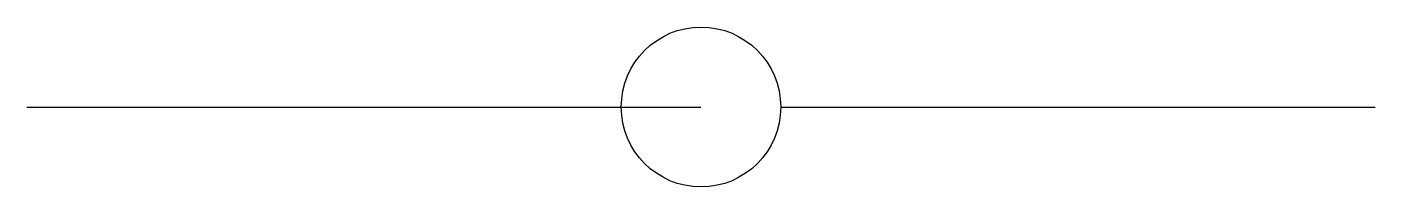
# Model space of a CAD drawing. Header units: metres. Extents: x 22827 to 25709, y -110544 to -110203.
import ezdxf

# ---------------------------------------------------------------- set-up
doc = ezdxf.new("R2010")
doc.units = ezdxf.units.M
doc.layers.add('DET1', color=1, linetype='Continuous')
doc.layers.add('G', color=3, linetype='Continuous')

msp = doc.modelspace()

# ---------------------------------------------------------------- linework, layer by layer
at = {"layer": 'DET1'}
msp.add_line((24267.84, -110373.86), (24267.84, -110373.86), dxfattribs=at)
msp.add_line((24267.84, -110373.86), (24267.84, -110373.86), dxfattribs=at)
msp.add_circle((24267.84, -110373.86), 170.4, dxfattribs=at)
at = {"layer": 'G'}
for p, q in [((22826.62, -110373.86), (24267.84, -110373.86)), ((24438.52, -110373.86), (25709.07, -110373.86))]:
    msp.add_line(p, q, dxfattribs=at)

doc.saveas('drawing.dxf')
